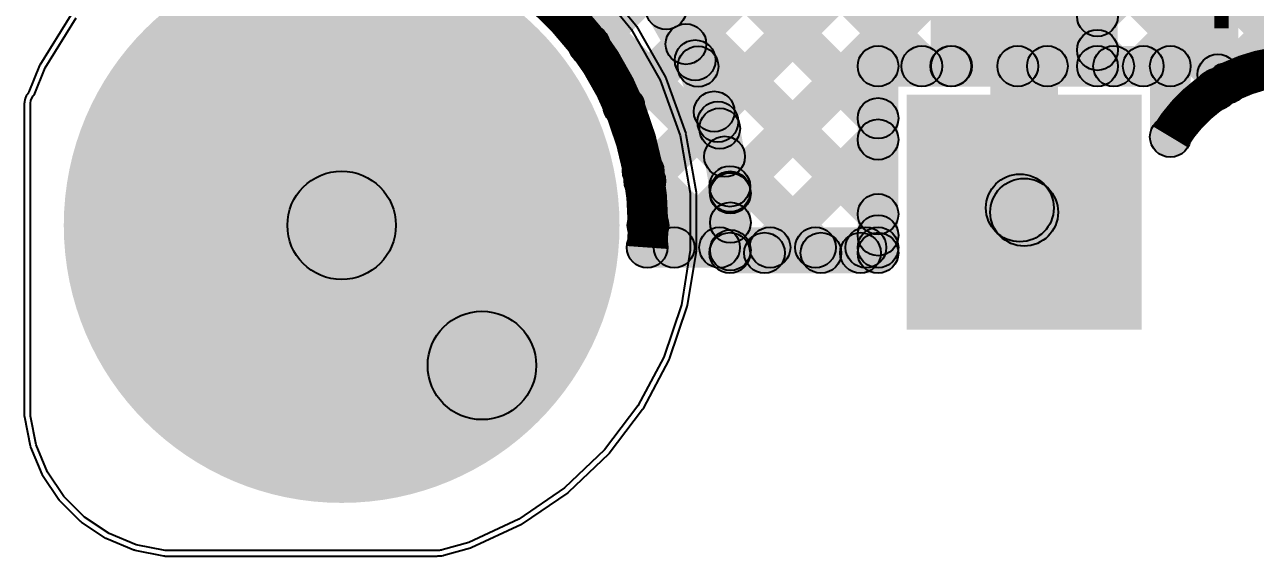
# Model space of a CAD drawing. Header units: millimetres. Extents: x 0 to 212, y 0 to 213.
# Drawn here: x -0.1169 to 0.3368, y -0.1222 to 0.0741 of the extents above; entities that cross this region are included whole.
import ezdxf

# ---------------------------------------------------------------- set-up
doc = ezdxf.new("R2010")
doc.units = ezdxf.units.MM
doc.header["$MEASUREMENT"] = 0
for name, color, linetype in [('BottomLayer', 5, 'Continuous'), ('BottomSolder', 6, 'Continuous'), ('PadHoleLayer', 156, 'Continuous'), ('TopLayer', 1, 'Continuous'), ('TopOverlay', 2, 'Continuous'), ('TopSolder', 216, 'Continuous'), ('ViaHoleLayer', 16, 'Continuous')]:
    doc.layers.add(name, color=color, linetype=linetype)

# ---------------------------------------------------------------- blocks, each defined once
blk = doc.blocks.new('HDR_M_1X3_B_8')
at = {"layer": 'BottomLayer'}
blk.add_hatch(color=5, dxfattribs=at).paths.add_polyline_path([(-0.13937, 0.03937), (-0.06063, 0.03937), (-0.06063, -0.03937), (-0.13937, -0.03937)])
h = blk.add_hatch(color=5, dxfattribs=at)
edge = h.paths.add_edge_path()
edge.add_arc((0, 0), 0.03937, 0, 360)
at = {"layer": 'BottomSolder'}
blk.add_hatch(color=6, dxfattribs=at).paths.add_polyline_path([(-0.14337, 0.04337), (-0.05663, 0.04337), (-0.05663, -0.04337), (-0.14337, -0.04337)])
h = blk.add_hatch(color=6, dxfattribs=at)
edge = h.paths.add_edge_path()
edge.add_arc((0, 0), 0.04337, 0, 360)
at = {"layer": 'PadHoleLayer'}
h = blk.add_hatch(color=156, dxfattribs=at)
edge = h.paths.add_edge_path()
edge.add_arc((-0.1, 0), 0.02008, 0, 360)
h = blk.add_hatch(color=156, dxfattribs=at)
edge = h.paths.add_edge_path()
edge.add_arc((0, 0), 0.02008, 0, 360)
at = {"layer": 'TopLayer'}
blk.add_hatch(color=1, dxfattribs=at).paths.add_polyline_path([(-0.13937, 0.03937), (-0.06063, 0.03937), (-0.06063, -0.03937), (-0.13937, -0.03937)])
h = blk.add_hatch(color=1, dxfattribs=at)
edge = h.paths.add_edge_path()
edge.add_arc((0, 0), 0.03937, 0, 360)
at = {"layer": 'TopSolder'}
blk.add_hatch(color=216, dxfattribs=at).paths.add_polyline_path([(-0.14337, 0.04337), (-0.05663, 0.04337), (-0.05663, -0.04337), (-0.14337, -0.04337)])
h = blk.add_hatch(color=216, dxfattribs=at)
edge = h.paths.add_edge_path()
edge.add_arc((0, 0), 0.04337, 0, 360)

msp = doc.modelspace()

# ---------------------------------------------------------------- hatches: boundary and pattern name
at = {"layer": 'BottomLayer'}
for points in [[(0.2839, 0.07185), (0.27329, 0.08246), (0.62261, 0.43178), (0.63322, 0.42118)], [(0.3008, 0.05341), (0.2902, 0.06401), (0.65797, 0.43178), (0.66858, 0.42118)], [(0.32731, 0.04455), (0.3167, 0.05516), (0.69332, 0.43178), (0.70393, 0.42118)], [(-0.0183, 0.28027), (-0.0077, 0.29088), (0.21917, 0.06401), (0.20856, 0.05341)], [(-0.0183, 0.24492), (-0.0077, 0.25552), (0.20303, 0.0448), (0.19242, 0.03419)], [(-0.0183, 0.20956), (-0.0077, 0.22017), (0.20303, 0.00945), (0.19242, -0.00116)], [(0.23209, 0.05871), (0.21709, 0.05871), (0.21709, 0.21759), (0.23209, 0.21759)], [(0.26409, 0.00484), (0.23909, 0.00484), (0.23909, 0.21759), (0.26409, 0.21759)], [(0.09653, 0.06126), (0.08592, 0.07187), (0.21929, 0.20524), (0.2299, 0.19463)], [(0.28609, 0.05871), (0.27109, 0.05871), (0.27109, 0.20641), (0.28609, 0.20641)], [(-0.0183, 0.17421), (-0.0077, 0.18481), (0.17999, -0.00288), (0.16939, -0.01348)], [(0.10931, 0.03869), (0.0987, 0.04929), (0.21929, 0.16988), (0.2299, 0.15927)], [(0.27329, 0.1301), (0.2839, 0.14071), (0.36073, 0.06388), (0.35012, 0.05327)], [(0.11704, 0.01106), (0.10643, 0.02167), (0.21929, 0.13453), (0.2299, 0.12392)], [(0.27329, 0.09474), (0.2839, 0.10535), (0.33156, 0.05768), (0.32096, 0.04708)], [(0.12785, -0.01348), (0.11724, -0.00288), (0.21929, 0.09917), (0.2299, 0.08856)], [(0.27329, 0.05939), (0.2839, 0.07), (0.28988, 0.06401), (0.27927, 0.05341)], [(0.19772, 0.05121), (0.19772, 0.06621), (0.22459, 0.06621), (0.22459, 0.05121)], [(0.27859, 0.05121), (0.27859, 0.06621), (0.30546, 0.06621), (0.30546, 0.05121)], [(0.20522, -0.00818), (0.19022, -0.00818), (0.19022, 0.05871), (0.20522, 0.05871)], [(0.31296, 0.03266), (0.29796, 0.03266), (0.29796, 0.05871), (0.31296, 0.05871)], [(0.1632, -0.01348), (0.1526, -0.00288), (0.19242, 0.03694), (0.20303, 0.02634)], [(0.10583, 0.01471), (0.11644, 0.02532), (0.14464, -0.00288), (0.13403, -0.01348)], [(-0.01414, -0.01414), (0.01414, 0.01414), (0.06585, -0.03757), (0.03757, -0.06585)], [(0.19856, -0.01348), (0.18795, -0.00288), (0.19242, 0.00159), (0.20303, -0.00902)], [(0.11263, -0.01568), (0.11263, -0.00068), (0.19772, -0.00068), (0.19772, -0.01568)]]:
    msp.add_hatch(color=5, dxfattribs=at).paths.add_polyline_path(points)
h = msp.add_hatch(color=5, dxfattribs=at)
edge = h.paths.add_edge_path()
edge.add_arc((0, 0), 0.09843, 0, 360)
h = msp.add_hatch(color=5, dxfattribs=at)
edge = h.paths.add_edge_path()
edge.add_arc((0.00251, 0.08), 0.01181, 0, 360)
h = msp.add_hatch(color=5, dxfattribs=at)
edge = h.paths.add_edge_path()
edge.add_arc((0.27859, 0.07716), 0.0075, 0, 360)
h = msp.add_hatch(color=5, dxfattribs=at)
edge = h.paths.add_edge_path()
edge.add_arc((0.09122, 0.06656), 0.0075, 0, 360)
h = msp.add_hatch(color=5, dxfattribs=at)
edge = h.paths.add_edge_path()
edge.add_arc((-0.0548, 0.05834), 0.01181, 0, 360)
h = msp.add_hatch(color=5, dxfattribs=at)
edge = h.paths.add_edge_path()
edge.add_arc((0.27859, 0.06469), 0.0075, 0, 360)
h = msp.add_hatch(color=5, dxfattribs=at)
edge = h.paths.add_edge_path()
edge.add_arc((0.05834, 0.0548), 0.01181, 0, 360)
h = msp.add_hatch(color=5, dxfattribs=at)
edge = h.paths.add_edge_path()
edge.add_arc((0.19772, 0.05871), 0.0075, 0, 360)
h = msp.add_hatch(color=5, dxfattribs=at)
edge = h.paths.add_edge_path()
edge.add_arc((0.19772, 0.05871), 0.0075, 0, 360)
h = msp.add_hatch(color=5, dxfattribs=at)
edge = h.paths.add_edge_path()
edge.add_arc((0.21386, 0.05871), 0.0075, 0, 360)
h = msp.add_hatch(color=5, dxfattribs=at)
edge = h.paths.add_edge_path()
edge.add_arc((0.22459, 0.05871), 0.0075, 0, 360)
h = msp.add_hatch(color=5, dxfattribs=at)
edge = h.paths.add_edge_path()
edge.add_arc((0.22459, 0.05871), 0.0075, 0, 360)
h = msp.add_hatch(color=5, dxfattribs=at)
edge = h.paths.add_edge_path()
edge.add_arc((0.27859, 0.05871), 0.0075, 0, 360)
h = msp.add_hatch(color=5, dxfattribs=at)
edge = h.paths.add_edge_path()
edge.add_arc((0.27859, 0.05871), 0.0075, 0, 360)
h = msp.add_hatch(color=5, dxfattribs=at)
edge = h.paths.add_edge_path()
edge.add_arc((0.28458, 0.05871), 0.0075, 0, 360)
h = msp.add_hatch(color=5, dxfattribs=at)
edge = h.paths.add_edge_path()
edge.add_arc((0.2955, 0.05871), 0.0075, 0, 360)
h = msp.add_hatch(color=5, dxfattribs=at)
edge = h.paths.add_edge_path()
edge.add_arc((0.30546, 0.05871), 0.0075, 0, 360)
h = msp.add_hatch(color=5, dxfattribs=at)
edge = h.paths.add_edge_path()
edge.add_arc((0.30546, 0.05871), 0.0075, 0, 360)
h = msp.add_hatch(color=5, dxfattribs=at)
edge = h.paths.add_edge_path()
edge.add_arc((0.32626, 0.05238), 0.0075, 0, 360)
h = msp.add_hatch(color=5, dxfattribs=at)
edge = h.paths.add_edge_path()
edge.add_arc((0.322, 0.04986), 0.0075, 0, 360)
h = msp.add_hatch(color=5, dxfattribs=at)
edge = h.paths.add_edge_path()
edge.add_arc((0.104, 0.04399), 0.0075, 0, 360)
h = msp.add_hatch(color=5, dxfattribs=at)
edge = h.paths.add_edge_path()
edge.add_arc((0.19772, 0.0395), 0.0075, 0, 360)
h = msp.add_hatch(color=5, dxfattribs=at)
edge = h.paths.add_edge_path()
edge.add_arc((0.19772, 0.03164), 0.0075, 0, 360)
h = msp.add_hatch(color=5, dxfattribs=at)
edge = h.paths.add_edge_path()
edge.add_arc((0.30546, 0.03266), 0.0075, 0, 360)
h = msp.add_hatch(color=5, dxfattribs=at)
edge = h.paths.add_edge_path()
edge.add_arc((0.30546, 0.03266), 0.0075, 0, 360)
h = msp.add_hatch(color=5, dxfattribs=at)
edge = h.paths.add_edge_path()
edge.add_arc((0.11114, 0.02002), 0.0075, 0, 360)
h = msp.add_hatch(color=5, dxfattribs=at)
edge = h.paths.add_edge_path()
edge.add_arc((0.11173, 0.01636), 0.0075, 0, 360)
h = msp.add_hatch(color=5, dxfattribs=at)
edge = h.paths.add_edge_path()
edge.add_arc((0, 0), 0.02, 0, 360)
h = msp.add_hatch(color=5, dxfattribs=at)
edge = h.paths.add_edge_path()
edge.add_arc((-0.08, 0.00251), 0.01181, 0, 360)
h = msp.add_hatch(color=5, dxfattribs=at)
edge = h.paths.add_edge_path()
edge.add_arc((0.25159, 0.00484), 0.0125, 0, 360)
h = msp.add_hatch(color=5, dxfattribs=at)
edge = h.paths.add_edge_path()
edge.add_arc((0.08, -0.00251), 0.01181, 0, 360)
h = msp.add_hatch(color=5, dxfattribs=at)
edge = h.paths.add_edge_path()
edge.add_arc((0.19772, 0.00414), 0.0075, 0, 360)
h = msp.add_hatch(color=5, dxfattribs=at)
edge = h.paths.add_edge_path()
edge.add_arc((0.11293, 0), 0.0075, 0, 360)
h = msp.add_hatch(color=5, dxfattribs=at)
edge = h.paths.add_edge_path()
edge.add_arc((0.11293, 0), 0.0075, 0, 360)
h = msp.add_hatch(color=5, dxfattribs=at)
edge = h.paths.add_edge_path()
edge.add_arc((0.19772, -0.00371), 0.0075, 0, 360)
h = msp.add_hatch(color=5, dxfattribs=at)
edge = h.paths.add_edge_path()
edge.add_arc((0.11263, -0.00818), 0.0075, 0, 360)
h = msp.add_hatch(color=5, dxfattribs=at)
edge = h.paths.add_edge_path()
edge.add_arc((0.11263, -0.00818), 0.0075, 0, 360)
h = msp.add_hatch(color=5, dxfattribs=at)
edge = h.paths.add_edge_path()
edge.add_arc((0.12255, -0.00818), 0.0075, 0, 360)
h = msp.add_hatch(color=5, dxfattribs=at)
edge = h.paths.add_edge_path()
edge.add_arc((0.13933, -0.00818), 0.0075, 0, 360)
h = msp.add_hatch(color=5, dxfattribs=at)
edge = h.paths.add_edge_path()
edge.add_arc((0.1579, -0.00818), 0.0075, 0, 360)
h = msp.add_hatch(color=5, dxfattribs=at)
edge = h.paths.add_edge_path()
edge.add_arc((0.17469, -0.00818), 0.0075, 0, 360)
h = msp.add_hatch(color=5, dxfattribs=at)
edge = h.paths.add_edge_path()
edge.add_arc((0.19326, -0.00818), 0.0075, 0, 360)
h = msp.add_hatch(color=5, dxfattribs=at)
edge = h.paths.add_edge_path()
edge.add_arc((0.19772, -0.00818), 0.0075, 0, 360)
h = msp.add_hatch(color=5, dxfattribs=at)
edge = h.paths.add_edge_path()
edge.add_arc((0.19772, -0.00818), 0.0075, 0, 360)
h = msp.add_hatch(color=5, dxfattribs=at)
edge = h.paths.add_edge_path()
edge.add_arc((0.05171, -0.05171), 0.02, 0, 360)
h = msp.add_hatch(color=5, dxfattribs=at)
edge = h.paths.add_edge_path()
edge.add_arc((-0.05834, -0.0548), 0.01181, 0, 360)
h = msp.add_hatch(color=5, dxfattribs=at)
edge = h.paths.add_edge_path()
edge.add_arc((0.0548, -0.05834), 0.01181, 0, 360)
h = msp.add_hatch(color=5, dxfattribs=at)
edge = h.paths.add_edge_path()
edge.add_arc((-0.00251, -0.08), 0.01181, 0, 360)
at = {"layer": 'BottomSolder'}
h = msp.add_hatch(color=6, dxfattribs=at)
edge = h.paths.add_edge_path()
edge.add_arc((0, 0), 0.10243, 0, 360)
at = {"layer": 'PadHoleLayer'}
h = msp.add_hatch(color=156, dxfattribs=at)
edge = h.paths.add_edge_path()
edge.add_arc((0, 0), 0.06102, 0, 360)
at = {"layer": 'TopLayer'}
for points in [[(0.3305, 0.0505), (0.3155, 0.0505), (0.3155, 0.956), (0.3305, 0.956)], [(-0.0193, 0.38734), (-0.0087, 0.39794), (0.3283, 0.06094), (0.3177, 0.05034)], [(-0.0193, 0.35198), (-0.0087, 0.36259), (0.28988, 0.06401), (0.27927, 0.05341)], [(-0.0193, 0.31663), (-0.0087, 0.32723), (0.25452, 0.06401), (0.24392, 0.05341)], [(-0.0193, 0.28127), (-0.0087, 0.29188), (0.21917, 0.06401), (0.20856, 0.05341)], [(0.13221, 0.06159), (0.12161, 0.0722), (0.3177, 0.26829), (0.3283, 0.25768)], [(-0.0193, 0.24592), (-0.0087, 0.25652), (0.20303, 0.0448), (0.19242, 0.03419)], [(0.14265, 0.03667), (0.13204, 0.04728), (0.3177, 0.23293), (0.3283, 0.22233)], [(0.14847, 0.00714), (0.13786, 0.01774), (0.3177, 0.19758), (0.3283, 0.18697)], [(0.23009, 0.05341), (0.21949, 0.06401), (0.3177, 0.16222), (0.3283, 0.15162)], [(0.26545, 0.05341), (0.25484, 0.06401), (0.3177, 0.12687), (0.3283, 0.11626)], [(0.10415, 0.08711), (0.11475, 0.09772), (0.20303, 0.00945), (0.19242, -0.00116)], [(0.3008, 0.05341), (0.2902, 0.06401), (0.3177, 0.09151), (0.3283, 0.0809)], [(0.11308, 0.07605), (0.12612, 0.08346), (0.13683, 0.06462), (0.12379, 0.0572)], [(0.19772, 0.05121), (0.19772, 0.06621), (0.30546, 0.06621), (0.30546, 0.05121)], [(0.12432, 0.05606), (0.13843, 0.06113), (0.14576, 0.04073), (0.13164, 0.03566)], [(0.20522, -0.01018), (0.19022, -0.01018), (0.19022, 0.05871), (0.20522, 0.05871)], [(0.31296, 0.03266), (0.29796, 0.03266), (0.29796, 0.05871), (0.31296, 0.05871)], [(0.13196, 0.03445), (0.14674, 0.03702), (0.15046, 0.01566), (0.13568, 0.01309)], [(0.1612, -0.01548), (0.1506, -0.00488), (0.19242, 0.03694), (0.20303, 0.02634)], [(0.13585, 0.02005), (0.14646, 0.03066), (0.18199, -0.00488), (0.17139, -0.01548)], [(0.24116, -0.00241), (0.25884, 0.01527), (0.26043, 0.01368), (0.24275, -0.004)], [(0.15079, 0.001), (0.13579, 0.001), (0.13579, 0.01184), (0.15079, 0.01184)], [(0.15079, -0.00919), (0.13579, -0.00919), (0.13579, 0.001), (0.15079, 0.001)], [(0.19656, -0.01548), (0.18595, -0.00488), (0.19242, 0.00159), (0.20303, -0.00902)], [(0.14309, -0.01768), (0.14309, -0.00268), (0.19772, -0.00268), (0.19772, -0.01768)]]:
    msp.add_hatch(color=1, dxfattribs=at).paths.add_polyline_path(points)
h = msp.add_hatch(color=1, dxfattribs=at)
edge = h.paths.add_edge_path()
edge.add_arc((0, 0), 0.09843, 0, 360)
h = msp.add_hatch(color=1, dxfattribs=at)
edge = h.paths.add_edge_path()
edge.add_arc((0.00251, 0.08), 0.01181, 0, 360)
h = msp.add_hatch(color=1, dxfattribs=at)
edge = h.paths.add_edge_path()
edge.add_arc((0.1196, 0.07976), 0.0075, 0, 360)
h = msp.add_hatch(color=1, dxfattribs=at)
edge = h.paths.add_edge_path()
edge.add_arc((0.12691, 0.06689), 0.0075, 0, 360)
h = msp.add_hatch(color=1, dxfattribs=at)
edge = h.paths.add_edge_path()
edge.add_arc((-0.0548, 0.05834), 0.01181, 0, 360)
h = msp.add_hatch(color=1, dxfattribs=at)
edge = h.paths.add_edge_path()
edge.add_arc((0.13031, 0.06091), 0.0075, 0, 360)
h = msp.add_hatch(color=1, dxfattribs=at)
edge = h.paths.add_edge_path()
edge.add_arc((0.05834, 0.0548), 0.01181, 0, 360)
h = msp.add_hatch(color=1, dxfattribs=at)
edge = h.paths.add_edge_path()
edge.add_arc((0.13137, 0.0586), 0.0075, 0, 360)
h = msp.add_hatch(color=1, dxfattribs=at)
edge = h.paths.add_edge_path()
edge.add_arc((0.19772, 0.05871), 0.0075, 0, 360)
h = msp.add_hatch(color=1, dxfattribs=at)
edge = h.paths.add_edge_path()
edge.add_arc((0.19772, 0.05871), 0.0075, 0, 360)
h = msp.add_hatch(color=1, dxfattribs=at)
edge = h.paths.add_edge_path()
edge.add_arc((0.21386, 0.05871), 0.0075, 0, 360)
h = msp.add_hatch(color=1, dxfattribs=at)
edge = h.paths.add_edge_path()
edge.add_arc((0.22479, 0.05871), 0.0075, 0, 360)
h = msp.add_hatch(color=1, dxfattribs=at)
edge = h.paths.add_edge_path()
edge.add_arc((0.24922, 0.05871), 0.0075, 0, 360)
h = msp.add_hatch(color=1, dxfattribs=at)
edge = h.paths.add_edge_path()
edge.add_arc((0.26015, 0.05871), 0.0075, 0, 360)
h = msp.add_hatch(color=1, dxfattribs=at)
edge = h.paths.add_edge_path()
edge.add_arc((0.28458, 0.05871), 0.0075, 0, 360)
h = msp.add_hatch(color=1, dxfattribs=at)
edge = h.paths.add_edge_path()
edge.add_arc((0.2955, 0.05871), 0.0075, 0, 360)
h = msp.add_hatch(color=1, dxfattribs=at)
edge = h.paths.add_edge_path()
edge.add_arc((0.30546, 0.05871), 0.0075, 0, 360)
h = msp.add_hatch(color=1, dxfattribs=at)
edge = h.paths.add_edge_path()
edge.add_arc((0.30546, 0.05871), 0.0075, 0, 360)
h = msp.add_hatch(color=1, dxfattribs=at)
edge = h.paths.add_edge_path()
edge.add_arc((0.323, 0.05564), 0.0075, 0, 360)
h = msp.add_hatch(color=1, dxfattribs=at)
edge = h.paths.add_edge_path()
edge.add_arc((0.323, 0.0505), 0.0075, 0, 360)
h = msp.add_hatch(color=1, dxfattribs=at)
edge = h.paths.add_edge_path()
edge.add_arc((0.323, 0.0505), 0.0075, 0, 360)
h = msp.add_hatch(color=1, dxfattribs=at)
edge = h.paths.add_edge_path()
edge.add_arc((0.13734, 0.04197), 0.0075, 0, 360)
h = msp.add_hatch(color=1, dxfattribs=at)
edge = h.paths.add_edge_path()
edge.add_arc((0.1387, 0.03819), 0.0075, 0, 360)
h = msp.add_hatch(color=1, dxfattribs=at)
edge = h.paths.add_edge_path()
edge.add_arc((0.19772, 0.0395), 0.0075, 0, 360)
h = msp.add_hatch(color=1, dxfattribs=at)
edge = h.paths.add_edge_path()
edge.add_arc((0.13935, 0.03573), 0.0075, 0, 360)
h = msp.add_hatch(color=1, dxfattribs=at)
edge = h.paths.add_edge_path()
edge.add_arc((0.19772, 0.03164), 0.0075, 0, 360)
h = msp.add_hatch(color=1, dxfattribs=at)
edge = h.paths.add_edge_path()
edge.add_arc((0.30546, 0.03266), 0.0075, 0, 360)
h = msp.add_hatch(color=1, dxfattribs=at)
edge = h.paths.add_edge_path()
edge.add_arc((0.30546, 0.03266), 0.0075, 0, 360)
h = msp.add_hatch(color=1, dxfattribs=at)
edge = h.paths.add_edge_path()
edge.add_arc((0.14116, 0.02535), 0.0075, 0, 360)
h = msp.add_hatch(color=1, dxfattribs=at)
edge = h.paths.add_edge_path()
edge.add_arc((0.14307, 0.01437), 0.0075, 0, 360)
h = msp.add_hatch(color=1, dxfattribs=at)
edge = h.paths.add_edge_path()
edge.add_arc((0.14317, 0.01244), 0.0075, 0, 360)
h = msp.add_hatch(color=1, dxfattribs=at)
edge = h.paths.add_edge_path()
edge.add_arc((0.14329, 0.01184), 0.0075, 0, 360)
h = msp.add_hatch(color=1, dxfattribs=at)
edge = h.paths.add_edge_path()
edge.add_arc((0.25, 0.00643), 0.0125, 0, 360)
h = msp.add_hatch(color=1, dxfattribs=at)
edge = h.paths.add_edge_path()
edge.add_arc((-0.08, 0.00251), 0.01181, 0, 360)
h = msp.add_hatch(color=1, dxfattribs=at)
edge = h.paths.add_edge_path()
edge.add_arc((0.25159, 0.00484), 0.0125, 0, 360)
h = msp.add_hatch(color=1, dxfattribs=at)
edge = h.paths.add_edge_path()
edge.add_arc((0.08, -0.00251), 0.01181, 0, 360)
h = msp.add_hatch(color=1, dxfattribs=at)
edge = h.paths.add_edge_path()
edge.add_arc((0.19772, 0.00414), 0.0075, 0, 360)
h = msp.add_hatch(color=1, dxfattribs=at)
edge = h.paths.add_edge_path()
edge.add_arc((0.14329, 0.001), 0.0075, 0, 360)
h = msp.add_hatch(color=1, dxfattribs=at)
edge = h.paths.add_edge_path()
edge.add_arc((0.14329, 0.001), 0.0075, 0, 360)
h = msp.add_hatch(color=1, dxfattribs=at)
edge = h.paths.add_edge_path()
edge.add_arc((0.19772, -0.00371), 0.0075, 0, 360)
h = msp.add_hatch(color=1, dxfattribs=at)
edge = h.paths.add_edge_path()
edge.add_arc((0.14309, -0.01018), 0.0075, 0, 360)
h = msp.add_hatch(color=1, dxfattribs=at)
edge = h.paths.add_edge_path()
edge.add_arc((0.14329, -0.00919), 0.0075, 0, 360)
h = msp.add_hatch(color=1, dxfattribs=at)
edge = h.paths.add_edge_path()
edge.add_arc((0.1559, -0.01018), 0.0075, 0, 360)
h = msp.add_hatch(color=1, dxfattribs=at)
edge = h.paths.add_edge_path()
edge.add_arc((0.17669, -0.01018), 0.0075, 0, 360)
h = msp.add_hatch(color=1, dxfattribs=at)
edge = h.paths.add_edge_path()
edge.add_arc((0.19126, -0.01018), 0.0075, 0, 360)
h = msp.add_hatch(color=1, dxfattribs=at)
edge = h.paths.add_edge_path()
edge.add_arc((0.19772, -0.01018), 0.0075, 0, 360)
h = msp.add_hatch(color=1, dxfattribs=at)
edge = h.paths.add_edge_path()
edge.add_arc((0.19772, -0.01018), 0.0075, 0, 360)
h = msp.add_hatch(color=1, dxfattribs=at)
edge = h.paths.add_edge_path()
edge.add_arc((-0.05834, -0.0548), 0.01181, 0, 360)
h = msp.add_hatch(color=1, dxfattribs=at)
edge = h.paths.add_edge_path()
edge.add_arc((0.0548, -0.05834), 0.01181, 0, 360)
h = msp.add_hatch(color=1, dxfattribs=at)
edge = h.paths.add_edge_path()
edge.add_arc((-0.00251, -0.08), 0.01181, 0, 360)
at = {"layer": 'TopSolder'}
h = msp.add_hatch(color=216, dxfattribs=at)
edge = h.paths.add_edge_path()
edge.add_arc((0, 0), 0.10243, 0, 360)
at = {"layer": 'ViaHoleLayer'}
h = msp.add_hatch(color=16, dxfattribs=at)
edge = h.paths.add_edge_path()
edge.add_arc((-0.0548, 0.05834), 0.00591, 0, 360)
h = msp.add_hatch(color=16, dxfattribs=at)
edge = h.paths.add_edge_path()
edge.add_arc((0.05834, 0.0548), 0.00591, 0, 360)
h = msp.add_hatch(color=16, dxfattribs=at)
edge = h.paths.add_edge_path()
edge.add_arc((-0.08, 0.00251), 0.00591, 0, 360)
h = msp.add_hatch(color=16, dxfattribs=at)
edge = h.paths.add_edge_path()
edge.add_arc((0.08, -0.00251), 0.00591, 0, 360)
h = msp.add_hatch(color=16, dxfattribs=at)
edge = h.paths.add_edge_path()
edge.add_arc((-0.05834, -0.0548), 0.00591, 0, 360)
h = msp.add_hatch(color=16, dxfattribs=at)
edge = h.paths.add_edge_path()
edge.add_arc((0.0548, -0.05834), 0.00591, 0, 360)
h = msp.add_hatch(color=16, dxfattribs=at)
edge = h.paths.add_edge_path()
edge.add_arc((-0.00251, -0.08), 0.00591, 0, 360)

# ---------------------------------------------------------------- linework, layer by layer
at = {"layer": 'BottomLayer', "const_width": 0.015}
for points in [[(-0.013, 0.11217, -0.448425), (0.11293, 0)], [(0.30546, 0.03266, -0.593249), (0.39993, 0.02862)], [(0.11293, 0, -0.018128), (0.11263, -0.00818)]]:
    msp.add_lwpolyline(points, format="xyb", dxfattribs=at)
at = {"layer": 'BottomLayer'}
for centre, radius in [((0.27859, 0.07716), 0.0075), ((0.09122, 0.06656), 0.0075), ((0.27859, 0.06469), 0.0075), ((0.19772, 0.05871), 0.0075), ((0.19772, 0.05871), 0.0075), ((0.21386, 0.05871), 0.0075), ((0.22459, 0.05871), 0.0075), ((0.22459, 0.05871), 0.0075), ((0.27859, 0.05871), 0.0075), ((0.27859, 0.05871), 0.0075), ((0.28458, 0.05871), 0.0075), ((0.2955, 0.05871), 0.0075), ((0.30546, 0.05871), 0.0075), ((0.30546, 0.05871), 0.0075), ((0.32626, 0.05238), 0.0075), ((0.322, 0.04986), 0.0075), ((0.104, 0.04399), 0.0075), ((0.19772, 0.0395), 0.0075), ((0.19772, 0.03164), 0.0075), ((0.30546, 0.03266), 0.0075), ((0.30546, 0.03266), 0.0075), ((0.11114, 0.02002), 0.0075), ((0.11173, 0.01636), 0.0075), ((0, 0), 0.02), ((0.25159, 0.00484), 0.0125), ((0.19772, 0.00414), 0.0075), ((0.11293, 0), 0.0075), ((0.11293, 0), 0.0075), ((0.19772, -0.00371), 0.0075), ((0.11263, -0.00818), 0.0075), ((0.11263, -0.00818), 0.0075), ((0.12255, -0.00818), 0.0075), ((0.13933, -0.00818), 0.0075), ((0.1579, -0.00818), 0.0075), ((0.17469, -0.00818), 0.0075), ((0.19326, -0.00818), 0.0075), ((0.19772, -0.00818), 0.0075), ((0.19772, -0.00818), 0.0075), ((0.05171, -0.05171), 0.02)]:
    msp.add_circle(centre, radius, dxfattribs=at)
at = {"layer": 'TopLayer'}
for p, q in [((0.09296, 0.08918), (0.10675, 0.07245)), ((-0.10927, 0.05813), (-0.09781, 0.07653)), ((0.10675, 0.07245), (0.11746, 0.0536)), ((-0.11334, 0.04808), (-0.10927, 0.05813)), ((0.11746, 0.0536), (0.12478, 0.0332)), ((-0.1147, 0.04512), (-0.11453, 0.04605)), ((-0.11453, 0.04605), (-0.11417, 0.04693)), ((-0.11417, 0.04693), (-0.11366, 0.04774)), ((-0.11366, 0.04774), (-0.11334, 0.04808)), ((-0.1147, 0.04464), (-0.1147, 0.04512)), ((-0.1147, -0.065), (-0.1147, 0.04464)), ((0.12478, 0.0332), (0.1285, 0.01184)), ((0.1285, 0.01184), (0.1285, 0.001)), ((0.1285, 0.001), (0.1285, -0.00919)), ((0.1285, -0.00919), (0.12522, -0.02929)), ((0.12522, -0.02929), (0.11873, -0.04861)), ((0.11873, -0.04861), (0.10921, -0.06662)), ((-0.1147, -0.065), (-0.1147, -0.065)), ((-0.1147, -0.07042), (-0.1147, -0.065)), ((0.10921, -0.06662), (0.09692, -0.08287)), ((-0.11259, -0.08105), (-0.1147, -0.07042)), ((-0.10844, -0.09106), (-0.11259, -0.08105)), ((0.09692, -0.08287), (0.08216, -0.09692)), ((-0.10242, -0.10007), (-0.10844, -0.09106)), ((0.08216, -0.09692), (0.06533, -0.1084)), ((-0.09476, -0.10773), (-0.10242, -0.10007)), ((-0.08575, -0.11375), (-0.09476, -0.10773)), ((0.06533, -0.1084), (0.04687, -0.11702)), ((-0.07574, -0.1179), (-0.08575, -0.11375)), ((-0.06511, -0.12001), (-0.07574, -0.1179)), ((0.04687, -0.11702), (0.03707, -0.11979)), ((-0.05969, -0.12001), (-0.06511, -0.12001)), ((0.03467, -0.12001), (-0.05969, -0.12001)), ((0.03476, -0.12001), (0.03467, -0.12001)), ((0.03467, -0.12001), (0.03467, -0.12001)), ((0.03493, -0.12001), (0.03476, -0.12001)), ((0.03511, -0.12), (0.03493, -0.12001)), ((0.03528, -0.11998), (0.03511, -0.12)), ((0.03537, -0.11997), (0.03528, -0.11998)), ((0.03558, -0.11998), (0.03537, -0.11997)), ((0.03537, -0.11997), (0.03537, -0.11997)), ((0.03601, -0.11997), (0.03558, -0.11998)), ((0.03644, -0.11993), (0.03601, -0.11997)), ((0.03686, -0.11985), (0.03644, -0.11993)), ((0.03707, -0.11979), (0.03686, -0.11985))]:
    msp.add_line(p, q, dxfattribs=at)
at = {"layer": 'TopLayer', "const_width": 0.015}
msp.add_lwpolyline([(0.30546, 0.03266, -0.117687), (0.323, 0.0505)], format="xyb", dxfattribs=at)
at = {"layer": 'TopLayer'}
for centre, radius in [((0.1196, 0.07976), 0.0075), ((0.12691, 0.06689), 0.0075), ((0.13031, 0.06091), 0.0075), ((0.13137, 0.0586), 0.0075), ((0.19772, 0.05871), 0.0075), ((0.19772, 0.05871), 0.0075), ((0.21386, 0.05871), 0.0075), ((0.22479, 0.05871), 0.0075), ((0.24922, 0.05871), 0.0075), ((0.26015, 0.05871), 0.0075), ((0.28458, 0.05871), 0.0075), ((0.2955, 0.05871), 0.0075), ((0.30546, 0.05871), 0.0075), ((0.30546, 0.05871), 0.0075), ((0.323, 0.05564), 0.0075), ((0.323, 0.0505), 0.0075), ((0.323, 0.0505), 0.0075), ((0.13734, 0.04197), 0.0075), ((0.1387, 0.03819), 0.0075), ((0.19772, 0.0395), 0.0075), ((0.13935, 0.03573), 0.0075), ((0.19772, 0.03164), 0.0075), ((0.30546, 0.03266), 0.0075), ((0.30546, 0.03266), 0.0075), ((0.14116, 0.02535), 0.0075), ((0.14307, 0.01437), 0.0075), ((0.14317, 0.01244), 0.0075), ((0.14329, 0.01184), 0.0075), ((0.25, 0.00643), 0.0125), ((0.25159, 0.00484), 0.0125), ((0.19772, 0.00414), 0.0075), ((0.14329, 0.001), 0.0075), ((0.14329, 0.001), 0.0075), ((0.19772, -0.00371), 0.0075), ((0.14309, -0.01018), 0.0075), ((0.14329, -0.00919), 0.0075), ((0.1559, -0.01018), 0.0075), ((0.17669, -0.01018), 0.0075), ((0.19126, -0.01018), 0.0075), ((0.19772, -0.01018), 0.0075), ((0.19772, -0.01018), 0.0075)]:
    msp.add_circle(centre, radius, dxfattribs=at)
at = {"layer": 'TopSolder'}
for p, q in [((0.09463, 0.09056), (0.10842, 0.07383)), ((-0.11111, 0.05928), (-0.09965, 0.07768)), ((0.10842, 0.07383), (0.10847, 0.07364)), ((0.10847, 0.07364), (0.10863, 0.07352)), ((0.10863, 0.07352), (0.11934, 0.05467)), ((-0.11128, 0.05894), (-0.11114, 0.05908)), ((-0.11114, 0.05908), (-0.11111, 0.05928)), ((-0.11519, 0.04927), (-0.11128, 0.05894)), ((0.11934, 0.05467), (0.11937, 0.05448)), ((0.11937, 0.05448), (0.1195, 0.05433)), ((0.1195, 0.05433), (0.12682, 0.03393)), ((-0.11683, 0.04552), (-0.11665, 0.04646)), ((-0.11679, 0.04531), (-0.11683, 0.04552)), ((-0.11665, 0.04646), (-0.11653, 0.04664)), ((-0.11654, 0.04685), (-0.11619, 0.04773)), ((-0.11653, 0.04664), (-0.11654, 0.04685)), ((-0.11619, 0.04773), (-0.11604, 0.04789)), ((-0.11604, 0.04789), (-0.116, 0.0481)), ((-0.116, 0.0481), (-0.11549, 0.0489)), ((-0.11549, 0.0489), (-0.11531, 0.04902)), ((-0.11531, 0.04902), (-0.11524, 0.04922)), ((-0.11524, 0.04922), (-0.11519, 0.04927)), ((-0.11687, 0.04512), (-0.11679, 0.04531)), ((-0.11687, 0.04464), (-0.11687, 0.04512)), ((-0.11687, -0.065), (-0.11687, 0.04464)), ((0.12682, 0.03393), (0.12681, 0.03373)), ((0.12681, 0.03373), (0.12692, 0.03357)), ((0.12692, 0.03357), (0.13063, 0.01221)), ((0.13063, 0.01221), (0.13059, 0.01202)), ((0.13059, 0.01202), (0.13067, 0.01184)), ((0.13067, 0.01184), (0.13067, 0.001)), ((0.13067, 0.001), (0.13067, -0.00919)), ((0.13064, -0.00954), (0.12735, -0.02964)), ((0.13067, -0.00919), (0.1306, -0.00936)), ((0.1306, -0.00936), (0.13064, -0.00954)), ((0.12727, -0.02998), (0.12078, -0.0493)), ((0.12735, -0.02964), (0.12726, -0.0298)), ((0.12726, -0.0298), (0.12727, -0.02998)), ((0.12064, -0.04962), (0.11113, -0.06763)), ((0.12066, -0.04944), (0.12064, -0.04962)), ((0.12078, -0.0493), (0.12066, -0.04944)), ((-0.11687, -0.07042), (-0.11687, -0.065)), ((0.11094, -0.06793), (0.09864, -0.08418)), ((0.11099, -0.06775), (0.11094, -0.06793)), ((0.11113, -0.06763), (0.11099, -0.06775)), ((-0.11678, -0.07062), (-0.11687, -0.07042)), ((-0.11683, -0.07084), (-0.11678, -0.07062)), ((-0.11471, -0.08147), (-0.11683, -0.07084)), ((-0.11459, -0.08165), (-0.11471, -0.08147)), ((-0.11459, -0.08188), (-0.11459, -0.08165)), ((-0.11044, -0.09189), (-0.11459, -0.08188)), ((0.09841, -0.08444), (0.08365, -0.09849)), ((0.09848, -0.08427), (0.09841, -0.08444)), ((0.09864, -0.08418), (0.09848, -0.08427)), ((-0.11029, -0.09204), (-0.11044, -0.09189)), ((-0.11024, -0.09226), (-0.11029, -0.09204)), ((-0.10422, -0.10127), (-0.11024, -0.09226)), ((0.08338, -0.09871), (0.06655, -0.11019)), ((0.08348, -0.09855), (0.08338, -0.09871)), ((0.08365, -0.09849), (0.08348, -0.09855)), ((-0.10404, -0.1014), (-0.10422, -0.10127)), ((-0.10395, -0.1016), (-0.10404, -0.1014)), ((-0.09629, -0.10926), (-0.10395, -0.1016)), ((-0.09609, -0.10935), (-0.09629, -0.10926)), ((-0.09596, -0.10953), (-0.09609, -0.10935)), ((-0.08695, -0.11555), (-0.09596, -0.10953)), ((0.06625, -0.11036), (0.04779, -0.11899)), ((0.06637, -0.11023), (0.06625, -0.11036)), ((0.06655, -0.11019), (0.06637, -0.11023)), ((-0.08673, -0.1156), (-0.08695, -0.11555)), ((-0.08658, -0.11575), (-0.08673, -0.1156)), ((-0.07657, -0.1199), (-0.08658, -0.11575)), ((-0.07634, -0.1199), (-0.07657, -0.1199)), ((-0.07616, -0.12002), (-0.07634, -0.1199)), ((-0.06553, -0.12214), (-0.07616, -0.12002)), ((-0.06531, -0.12209), (-0.06553, -0.12214)), ((-0.06511, -0.12218), (-0.06531, -0.12209)), ((0.03476, -0.12218), (-0.06511, -0.12218)), ((0.03479, -0.12216), (0.03476, -0.12218)), ((0.03483, -0.12218), (0.03479, -0.12216)), ((0.03501, -0.12217), (0.03483, -0.12218)), ((0.03505, -0.12216), (0.03501, -0.12217)), ((0.03508, -0.12217), (0.03505, -0.12216)), ((0.03526, -0.12216), (0.03508, -0.12217)), ((0.0353, -0.12214), (0.03526, -0.12216)), ((0.03533, -0.12215), (0.0353, -0.12214)), ((0.03543, -0.12214), (0.03533, -0.12215)), ((0.03544, -0.12214), (0.03543, -0.12214)), ((0.03545, -0.12214), (0.03544, -0.12214)), ((0.03551, -0.12213), (0.03545, -0.12214)), ((0.03554, -0.12211), (0.03551, -0.12213)), ((0.03562, -0.12214), (0.03554, -0.12211)), ((0.03605, -0.12214), (0.03562, -0.12214)), ((0.03614, -0.1221), (0.03605, -0.12214)), ((0.03624, -0.12213), (0.03614, -0.1221)), ((0.03666, -0.12208), (0.03624, -0.12213)), ((0.03675, -0.12203), (0.03666, -0.12208)), ((0.03685, -0.12205), (0.03675, -0.12203)), ((0.03727, -0.12197), (0.03685, -0.12205)), ((0.03735, -0.12192), (0.03727, -0.12197)), ((0.03745, -0.12193), (0.03735, -0.12192)), ((0.03766, -0.12187), (0.03745, -0.12193)), ((0.04746, -0.11911), (0.03766, -0.12187)), ((0.03766, -0.12187), (0.03766, -0.12187)), ((0.04761, -0.11899), (0.04746, -0.11911)), ((0.04779, -0.11899), (0.04761, -0.11899))]:
    msp.add_line(p, q, dxfattribs=at)

# ---------------------------------------------------------------- block references
at = {"rotation": 360}
msp.add_blockref('HDR_M_1X3_B_8', (0.35159, 0.00484), dxfattribs=at)

# ---------------------------------------------------------------- texts
at = {"layer": 'TopOverlay'}
msp.add_text('#RGB', height=0.07, rotation=90, dxfattribs=at).set_placement((0.371, 0.07))

doc.saveas('drawing.dxf')
